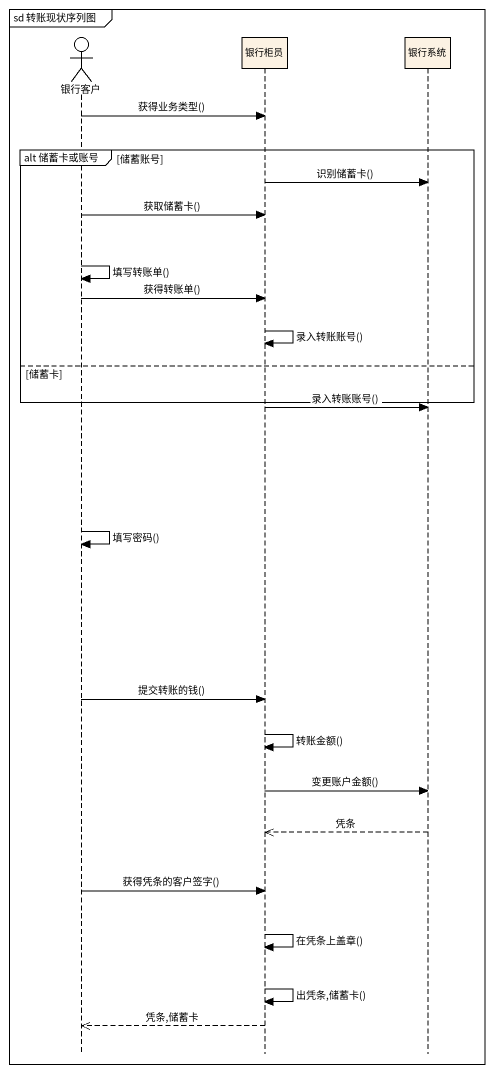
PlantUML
@startuml
mainframe sd 转账现状序列图
hide footbox
actor 银行客户
participant 银行柜员
participant 银行系统

银行客户 -> 银行柜员 : 获得业务类型()
group alt 储蓄卡或账号 [储蓄账号]
  银行柜员 -> 银行系统 : 识别储蓄卡()
  银行客户 -> 银行柜员 : 获取储蓄卡()
  银行客户 -> 银行客户 : 填写转账单()
  银行客户 -> 银行柜员 : 获得转账单()
  银行柜员 -> 银行柜员 : 录入转账账号()
else 储蓄卡
end
银行柜员 -> 银行系统 : 录入转账账号()
银行客户 -> 银行客户 : 填写密码()
银行客户 -> 银行柜员 : 提交转账的钱()
银行柜员 -> 银行柜员 : 转账金额()
银行柜员 -> 银行系统 : 变更账户金额()
银行系统 -->> 银行柜员 : 凭条
银行客户 -> 银行柜员 : 获得凭条的客户签字()
银行柜员 -> 银行柜员 : 在凭条上盖章()
银行柜员 -> 银行柜员 : 出凭条,储蓄卡()
银行柜员 -->> 银行客户 : 凭条,储蓄卡
@enduml
